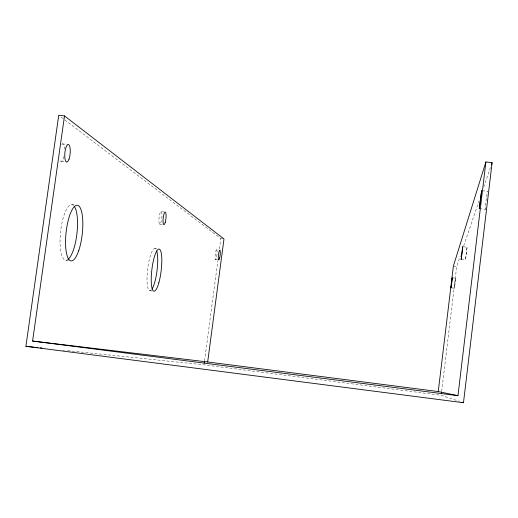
<?xml version="1.0" encoding="UTF-8"?>
<svg xmlns="http://www.w3.org/2000/svg" width="518" height="518" viewBox="0 0 518 518"><rect width="100%" height="100%" fill="white"/><g stroke="black" fill="none" stroke-linecap="round" stroke-linejoin="round"><path stroke-width="0.39" stroke-dasharray="2.59 1.94" d="M452.246 277.829L455.613 278.231L455.173 282.796L454.409 288.215L451.042 287.814M441.673 391.304L456.708 266.401L460.353 255.724M204.558 360.826L217.819 260.949M219.412 248.964L220.791 238.578L60.658 116.757M455.633 278.283L454.409 288.215M467.029 247.215L465.488 260.036L467.074 247.241L462.697 246.71M463.733 245.804L479.092 200.783M483.773 187.05L490.799 166.446M62.807 350.142L64.413 350.31M67.625 350.647L204.027 364.821L441.194 395.305L459.77 401.476M62.387 143.868L68.065 144.503M482.355 190.734L487.678 191.323M61.331 161.389L66.285 161.946M479.279 208.644L485.34 209.33M161.299 211.661A6.339 1.405 -83.7 0 1 161.143 221.795A6.339 1.405 -83.7 0 1 158.884 220.234A6.339 1.405 -83.7 0 1 161.299 211.661L165.417 212.14M71.834 204.629L74.158 204.901M159.596 224.139L163.72 224.624M461.162 259.524L465.488 260.036M220.791 238.578L223.187 238.863M453.386 266.012L456.708 266.401M216.712 249.825A4.953 0.861 -83.3 0 1 216.427 257.634A4.953 0.861 -83.3 0 1 215.041 256.682A4.953 0.861 -83.3 0 1 216.712 249.825L219.302 250.129M154.72 248.549L156.792 248.795M215.417 259.602L218.654 259.991M66.097 260.256L68.415 260.541M149.592 290.663L153.736 291.174M485.612 208.65A9.13 0.35 -82.9 0 1 485.852 202.862A9.13 0.35 -82.9 0 1 487.574 191.395M61.655 144.315A8.812 2.694 -84.8 0 1 64.601 149.08M63.96 156.455A8.812 2.694 -84.8 0 1 59.531 159.304M68.246 259.24A27.985 8.236 -83.6 0 1 60.496 232.42A27.985 8.236 -83.6 0 1 73.776 205.659M151.463 289.802A21.232 4.746 -83.1 0 1 147.52 270.26A21.232 4.746 -83.1 0 1 155.84 249.145"/><path stroke-width="0.78" d="M32.582 341.064L457.97 395.674L485.903 161.953L492.1 162.633L463.487 402.713L25.9 346.309L58.728 115.287L64.51 115.922L223.983 238.953L207.673 361.978L32.582 341.064L64.51 115.922M457.97 395.674L438.254 391.55L453.386 266.012L485.903 161.953M441.388 393.706L441.576 392.1M204.234 363.222L204.448 361.629M491.317 164.918L492.1 162.633M25.9 346.309L33.923 347.144M35.528 347.306L37.937 347.559M40.346 347.811L41.945 347.979M207.673 361.978L438.254 391.55M462.004 402.214L463.487 402.713M74.637 206.805A27.985 8.236 -83.6 0 1 76.865 234.201A27.985 8.236 -83.6 0 1 68.246 259.24M156.74 251.01A21.232 4.746 -83.1 0 1 157.064 270.331A21.232 4.746 -83.1 0 1 152.13 288.869M462.736 246.736L461.162 259.524L462.736 246.736M452.266 277.881L451.042 287.814L452.266 277.881M481.604 191.194L479.279 208.644L481.598 190.643L481.604 191.194M165.248 222.274A6.339 1.386 -83.7 0 0 165.417 212.14A6.339 1.386 -83.7 0 0 163.021 220.72A6.339 1.386 -83.7 0 0 165.248 222.274M69.023 159.065A8.819 2.655 -84.8 0 0 68.745 144.651A8.819 2.655 -84.8 0 0 64.75 156.086A8.819 2.655 -84.8 0 0 69.023 159.065M219.651 258.016A4.953 0.848 -83.3 0 0 219.949 250.207A4.953 0.848 -83.3 0 0 218.292 257.07A4.953 0.848 -83.3 0 0 219.651 258.016M78.801 250.408A27.998 8.12 -83.6 0 0 78.25 205.555A27.998 8.12 -83.6 0 0 65.546 243.292A27.998 8.12 -83.6 0 0 78.801 250.408M158.864 282.673A21.238 4.681 -83.1 0 0 159.44 249.177A21.238 4.681 -83.1 0 0 151.23 278.567A21.238 4.681 -83.1 0 0 158.864 282.673"/></g></svg>
